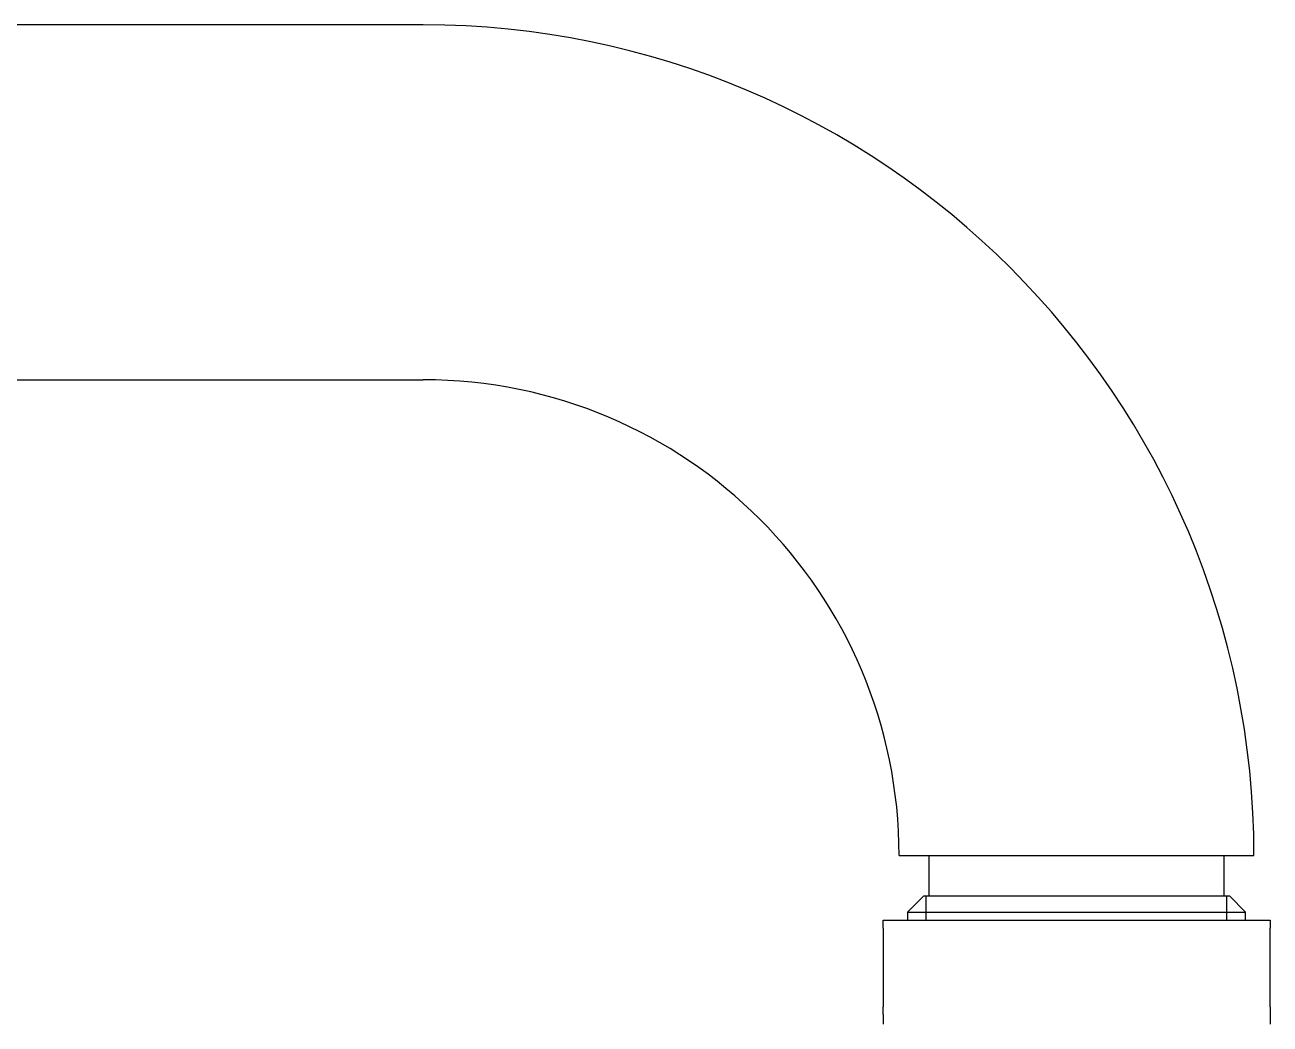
# Model space of a CAD drawing. Header units: millimetres. Extents: x 863 to 5283, y 810 to 2397.
# Drawn here: x 1752.64 to 1760.36, y 1470.02 to 1476.21 of the extents above; entities that cross this region are included whole.
import ezdxf

# ---------------------------------------------------------------- set-up
doc = ezdxf.new("R2010")
doc.units = ezdxf.units.MM
doc.layers.add('Wbudowane', color=175, linetype='Continuous')

# ---------------------------------------------------------------- blocks, each defined once
blk = doc.blocks.new('Z$W@#14502')
for p, q in [((36.5, 172.1338), (10.6, 172.1338)), ((10.6, 169.9338), (36.5, 169.9338)), ((39.45, 166.9838), (41.65, 166.9838)), ((39.635, 166.9838), (39.635, 166.7338)), ((41.465, 166.7338), (41.465, 166.9838)), ((39.6023, 166.7338), (39.5022, 166.6338)), ((39.6023, 166.7338), (41.4978, 166.7338)), ((39.6185, 166.5838), (39.6185, 166.7338)), ((41.4816, 166.5838), (41.4816, 166.7338)), ((41.5978, 166.6338), (41.4978, 166.7338)), ((39.5022, 166.6338), (41.5978, 166.6338)), ((39.5022, 166.6338), (39.5022, 166.5838)), ((41.5978, 166.5838), (41.5978, 166.6338)), ((39.35, 166.5338), (39.35, 166.5838)), ((39.35, 166.5838), (41.75, 166.5838)), ((39.35, 166.5338), (39.35, 166.0471)), ((41.75, 166.5838), (41.75, 166.5338)), ((41.75, 166.0471), (41.75, 166.5338)), ((39.35, 165.9991), (39.35, 166.0471)), ((39.35, 165.9991), (39.35, 165.9394)), ((41.75, 166.0471), (41.75, 165.9991)), ((41.75, 165.9991), (41.75, 165.9394))]:
    blk.add_line(p, q)
for radius in [5.15, 2.95]:
    blk.add_arc((36.5, 166.9838), radius, 0, 90)

msp = doc.modelspace()

# ---------------------------------------------------------------- block references
at = {"layer": 'Wbudowane'}
msp.add_blockref('Z$W@#14502', (1718.6098, 1304.0786), dxfattribs=at)

doc.saveas('drawing.dxf')
